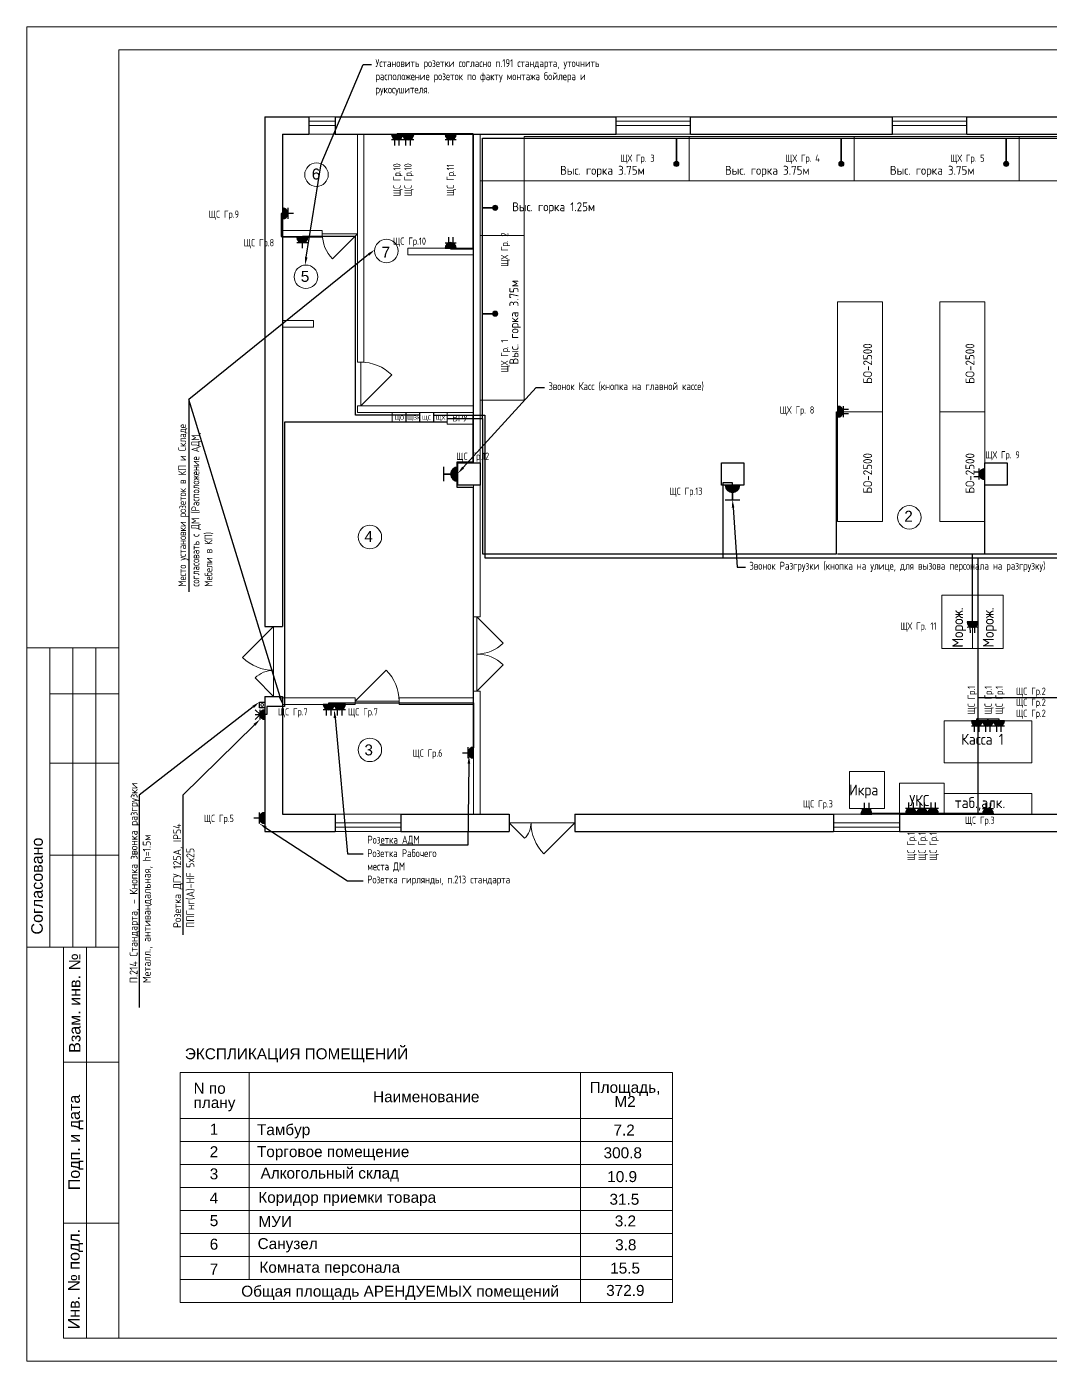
# Model space of a CAD drawing. Header units: metres. Extents: x -564 to -106, y -319 to -159.
# Drawn here: x -387.45 to -364.1, y -230.52 to -200.07 of the extents above; entities that cross this region are included whole.
import ezdxf
from ezdxf import colors
from ezdxf.entities.mleader import LeaderData, LeaderLine
from ezdxf.enums import TextEntityAlignment as Align
from ezdxf.math import Vec2, Vec3

# ---------------------------------------------------------------- set-up
doc = ezdxf.new("R2010")
doc.units = ezdxf.units.M
doc.header["$MEASUREMENT"] = 0
doc.linetypes.add('DGN Style 3', pattern=[1.837917, 1.312798, -0.525119])
for name, color, linetype in [('_ИОС51_Сеть Освещения', 7, 'Continuous'), ('_ЭлектрикаОбъектыАнтоции', 7, 'Continuous'), ('Электрика', 7, 'Continuous')]:
    doc.layers.add(name, color=color, linetype=linetype)
for name, color, linetype, lineweight in [('_ЛинииСИЛ', 82, 'Continuous', 30), ('Level 50', 7, 'Continuous', 0), ('Level 63', 7, 'Continuous', 0)]:
    doc.layers.add(name, color=color, linetype=linetype, lineweight=lineweight)
doc.styles.add('GOSI', font='GENISO.ttf', dxfattribs={"height": 0.25})
doc.styles.add('GOST 2.304', font='cs_gost2304.shx')
doc.styles.get("Standard").update_dxf_attribs({"font": 'cs_gost2304.shx'})
doc.styles.add('Style-Arial', font='arial.ttf')
doc.styles.add('style1', font='isocpeur.ttf')

# ---------------------------------------------------------------- blocks, each defined once
blk = doc.blocks.new('*U130')
at = {"true_color": 0xffffff}
h = blk.add_hatch(color=7, dxfattribs=at)
h.dxf.hatch_style = 1
edge = h.paths.add_edge_path()
edge.add_line((-325, -468.8), (-325, -443.8))
edge.add_arc((-325, -456.3), 12.5, 90, 270)
at = {"color": 0, "lineweight": 30}
for p, q in [((-337.5, -456.3), (-350, -443.8)), ((-337.5, -468.8), (-337.5, -443.8)), ((-350, -456.3), (-337.5, -456.3)), ((-337.5, -456.3), (-350, -468.8))]:
    blk.add_line(p, q, dxfattribs=at)
blk.add_lwpolyline([(-325, -468.8), (-325, -443.8, 1)], format="xyb", close=True, dxfattribs=at)
blk = doc.blocks.new('ШР.ОУ.IP20-23.двухполюсная')
at = {"true_color": 0xffffff}
h = blk.add_hatch(color=7, dxfattribs=at)
h.dxf.hatch_style = 1
edge = h.paths.add_edge_path()
edge.add_line((0, 0), (25, 0))
edge.add_arc((12.5, 0), 12.5, 0, 180)
at = {"color": 0, "lineweight": 30}
blk.add_line((12.5, 25), (12.5, 12.5), dxfattribs=at)
blk.add_lwpolyline([(0, 0), (25, 0, 1)], format="xyb", close=True, dxfattribs=at)
blk = doc.blocks.new('*U133')
at = {"true_color": 0xffffff}
h = blk.add_hatch(color=7, dxfattribs=at)
h.dxf.hatch_style = 1
edge = h.paths.add_edge_path()
edge.add_line((308.4, -429.7), (336.9, -429.7))
edge.add_arc((322.6, -429.7), 14.2, 360, 540)
at = {"color": 0, "lineweight": 30}
for p, q in [((316.9, -401.2), (316.9, -416.6)), ((328.4, -401.2), (328.4, -416.6)), ((308.4, -415.4), (336.9, -415.4))]:
    blk.add_line(p, q, dxfattribs=at)
blk.add_lwpolyline([(308.4, -429.7), (336.9, -429.7, 1)], format="xyb", close=True, dxfattribs=at)
blk = doc.blocks.new('*U134')
at = {"true_color": 0xffffff}
h = blk.add_hatch(color=7, dxfattribs=at)
h.dxf.hatch_style = 1
edge = h.paths.add_edge_path()
edge.add_line((336.9, -429.7), (308.4, -429.7))
edge.add_arc((322.6, -429.7), 14.2, 180, 360)
at = {"color": 0, "lineweight": 30}
for p, q in [((336.9, -443.9), (308.4, -443.9)), ((316.9, -458.2), (316.9, -442.7)), ((328.4, -458.2), (328.4, -442.7))]:
    blk.add_line(p, q, dxfattribs=at)
blk.add_lwpolyline([(336.9, -429.7), (308.4, -429.7, 1)], format="xyb", close=True, dxfattribs=at)
blk = doc.blocks.new('*U136')
at = {"true_color": 0xffffff}
h = blk.add_hatch(color=7, dxfattribs=at)
h.dxf.hatch_style = 1
edge = h.paths.add_edge_path()
edge.add_line((308.4, -429.7), (336.9, -429.7))
edge.add_arc((322.6, -429.7), 14.2, 0.056, 180.056)
at = {"color": 0, "lineweight": 30}
for p, q in [((316.9, -401.2), (316.9, -416.7)), ((328.3, -401.2), (328.4, -416.6)), ((308.4, -415.5), (336.9, -415.4))]:
    blk.add_line(p, q, dxfattribs=at)
blk.add_lwpolyline([(308.4, -429.7), (336.9, -429.7, 1)], format="xyb", close=True, dxfattribs=at)
blk = doc.blocks.new('*U137')
at = {"true_color": 0xffffff}
h = blk.add_hatch(color=7, dxfattribs=at)
h.dxf.hatch_style = 1
edge = h.paths.add_edge_path()
edge.add_line((322.6, -254.2), (322.6, -282.7))
edge.add_arc((322.6, -268.5), 14.2, 270, 450)
at = {"color": 0, "lineweight": 30}
for p, q in [((351.1, -262.7), (335.7, -262.7)), ((351.1, -274.2), (335.7, -274.2)), ((336.9, -254.2), (336.9, -282.7))]:
    blk.add_line(p, q, dxfattribs=at)
blk.add_lwpolyline([(322.6, -254.2), (322.6, -282.7, 1)], format="xyb", close=True, dxfattribs=at)
blk = doc.blocks.new('*U138')
at = {"true_color": 0xffffff}
h = blk.add_hatch(color=7, dxfattribs=at)
h.dxf.hatch_style = 1
edge = h.paths.add_edge_path()
edge.add_line((322.6, -282.7), (322.6, -254.2))
edge.add_arc((322.6, -268.5), 14.2, 90, 270)
at = {"color": 0, "lineweight": 30}
for p, q in [((294.2, -262.7), (309.6, -262.7)), ((294.2, -274.2), (309.6, -274.2)), ((308.4, -282.7), (308.4, -254.2))]:
    blk.add_line(p, q, dxfattribs=at)
blk.add_lwpolyline([(322.6, -282.7), (322.6, -254.2, 1)], format="xyb", close=True, dxfattribs=at)
blk = doc.blocks.new('*U140')
at = {"true_color": 0xffffff}
h = blk.add_hatch(color=7, dxfattribs=at)
h.dxf.hatch_style = 1
edge = h.paths.add_edge_path()
edge.add_line((441, -102.5), (412.4, -102.5))
edge.add_arc((426.7, -102.5), 14.3, 180, 360)
at = {"color": 0, "lineweight": 30}
for p, q in [((441, -116.8), (412.4, -116.8)), ((426.7, -131.1), (426.7, -116.8))]:
    blk.add_line(p, q, dxfattribs=at)
blk.add_lwpolyline([(441, -102.5), (412.4, -102.5, 1)], format="xyb", close=True, dxfattribs=at)
blk = doc.blocks.new('*U142')
at = {"true_color": 0xffffff}
h = blk.add_hatch(color=7, dxfattribs=at)
h.dxf.hatch_style = 1
edge = h.paths.add_edge_path()
edge.add_line((281.9, -54.2), (253.3, -54.2))
edge.add_arc((267.6, -54.2), 14.3, 180, 360)
at = {"color": 0, "lineweight": 30}
for p, q in [((281.9, -68.5), (253.3, -68.5)), ((267.6, -82.8), (267.6, -68.5))]:
    blk.add_line(p, q, dxfattribs=at)
blk.add_lwpolyline([(281.9, -54.2), (253.3, -54.2, 1)], format="xyb", close=True, dxfattribs=at)
blk = doc.blocks.new('*U161')
at = {"true_color": 0xffffff}
h = blk.add_hatch(color=7, dxfattribs=at)
h.dxf.hatch_style = 1
edge = h.paths.add_edge_path()
edge.add_line((270.7, -429.3), (299.2, -429.3))
edge.add_arc((285, -429.3), 14.2, 360, 540)
at = {"color": 0, "lineweight": 30}
for p, q in [((279.2, -400.8), (279.2, -416.2)), ((290.7, -400.8), (290.7, -416.2)), ((270.7, -415), (299.2, -415))]:
    blk.add_line(p, q, dxfattribs=at)
blk.add_lwpolyline([(270.7, -429.3), (299.2, -429.3, 1)], format="xyb", close=True, dxfattribs=at)
blk = doc.blocks.new('*U162')
at = {"true_color": 0xffffff}
h = blk.add_hatch(color=7, dxfattribs=at)
h.dxf.hatch_style = 1
edge = h.paths.add_edge_path()
edge.add_line((267.6, -39.9), (267.6, -68.5))
edge.add_arc((267.6, -54.2), 14.3, 270, 450)
at = {"color": 0, "lineweight": 30}
for p, q in [((281.9, -39.9), (281.9, -68.5)), ((296.2, -54.2), (281.9, -54.2))]:
    blk.add_line(p, q, dxfattribs=at)
blk.add_lwpolyline([(267.6, -39.9), (267.6, -68.5, 1)], format="xyb", close=True, dxfattribs=at)
blk = doc.blocks.new('*U163')
at = {"true_color": 0xffffff}
h = blk.add_hatch(color=7, dxfattribs=at)
h.dxf.hatch_style = 1
edge = h.paths.add_edge_path()
edge.add_line((253.3, -54.2), (281.9, -54.2))
edge.add_arc((267.6, -54.2), 14.3, 360, 540)
at = {"color": 0, "lineweight": 30}
for p, q in [((267.6, -25.6), (267.6, -39.9)), ((253.3, -39.9), (281.9, -39.9))]:
    blk.add_line(p, q, dxfattribs=at)
blk.add_lwpolyline([(253.3, -54.2), (281.9, -54.2, 1)], format="xyb", close=True, dxfattribs=at)

msp = doc.modelspace()

# ---------------------------------------------------------------- hatches: boundary and pattern name
at = {"linetype": 'Continuous', "lineweight": 13}
h = msp.add_hatch(color=5, dxfattribs=at)
h.dxf.hatch_style = 1
h.paths.add_polyline_path([(-372.629, -203.261, 1), (-372.629, -203.142, 1)])
h = msp.add_hatch(color=5, dxfattribs=at)
h.dxf.hatch_style = 1
h.paths.add_polyline_path([(-368.867, -203.261, 1), (-368.867, -203.142, 1)])
h = msp.add_hatch(color=5, dxfattribs=at)
h.dxf.hatch_style = 1
h.paths.add_polyline_path([(-365.106, -203.261, 1), (-365.106, -203.142, 1)])
h = msp.add_hatch(color=5, dxfattribs=at)
h.dxf.hatch_style = 1
h.paths.add_polyline_path([(-376.702, -204.203, 1), (-376.82, -204.203, 1)])
h = msp.add_hatch(color=5, dxfattribs=at)
h.dxf.hatch_style = 1
h.paths.add_polyline_path([(-376.702, -206.618, 1), (-376.82, -206.618, 1)])

# ---------------------------------------------------------------- linework, layer by layer
at = {"color": 116, "linetype": 'Continuous', "lineweight": 30, "true_color": 0x136734}
for p, q in [((-377.941, -210.114), (-377.942, -210.443)), ((-377.681, -210.279), (-377.941, -210.278)), ((-371.348, -210.602), (-371.348, -210.862)), ((-371.512, -210.862), (-371.184, -210.862))]:
    msp.add_line(p, q, dxfattribs=at)
at = {"color": 7, "linetype": 'Continuous', "lineweight": 13}
for p, q in [((-383.948, -223.931), (-372.717, -223.931)), ((-383.948, -223.931), (-383.948, -229.181)), ((-382.373, -223.931), (-382.373, -228.656)), ((-374.817, -223.931), (-374.817, -229.181)), ((-372.717, -223.931), (-372.717, -229.181)), ((-383.948, -224.981), (-372.717, -224.981)), ((-383.948, -229.181), (-372.717, -229.181))]:
    msp.add_line(p, q, dxfattribs=at)
at = {"color": 7, "linetype": 'Continuous', "lineweight": 0}
for p, q in [((-383.948, -225.506), (-372.717, -225.506)), ((-383.948, -226.031), (-372.717, -226.031)), ((-383.948, -226.556), (-372.717, -226.556)), ((-383.948, -227.081), (-372.717, -227.081)), ((-383.948, -227.606), (-372.717, -227.606)), ((-383.948, -228.131), (-372.717, -228.131)), ((-383.948, -228.656), (-372.717, -228.656))]:
    msp.add_line(p, q, dxfattribs=at)
at = {"linetype": 'Continuous', "lineweight": 9}
for points in [[(-376.096, -202.577), (-372.335, -202.577), (-372.335, -203.584), (-376.096, -203.584)], [(-372.335, -202.577), (-368.573, -202.577), (-368.573, -203.584), (-372.335, -203.584)], [(-368.573, -202.577), (-364.812, -202.577), (-364.812, -203.584), (-368.573, -203.584)], [(-364.812, -202.577), (-361.05, -202.577), (-361.05, -203.584), (-364.812, -203.584)], [(-377.103, -208.595), (-377.103, -204.834), (-376.096, -204.834), (-376.096, -208.595)]]:
    msp.add_lwpolyline(points, close=True, dxfattribs=at)
at = {"color": 7, "linetype": 'Continuous', "lineweight": 0}
for points in [[(-368.953, -206.349), (-368.953, -208.854), (-367.926, -208.854), (-367.926, -206.349)], [(-366.619, -206.349), (-366.619, -208.854), (-365.593, -208.854), (-365.593, -206.349)], [(-368.953, -208.854), (-368.953, -211.358), (-367.926, -211.358), (-367.926, -208.854)], [(-366.619, -208.854), (-366.619, -211.358), (-365.593, -211.358), (-365.593, -208.854)], [(-365.874, -213.04), (-366.574, -213.041), (-366.573, -214.257), (-365.873, -214.257)], [(-365.174, -213.04), (-365.874, -213.04), (-365.873, -214.257), (-365.173, -214.256)], [(-366.521, -215.906), (-366.521, -216.865), (-364.525, -216.865), (-364.525, -215.906)], [(-368.683, -217.065), (-367.885, -217.065), (-367.885, -217.908), (-368.683, -217.908)], [(-367.536, -218.034), (-366.521, -218.034), (-366.521, -217.332), (-367.536, -217.332)], [(-364.525, -218.034), (-364.525, -217.565), (-366.521, -217.565), (-366.521, -218.034)]]:
    msp.add_lwpolyline(points, close=True, dxfattribs=at)
at = {"color": 5, "linetype": 'Continuous', "lineweight": 13}
for centre in [(-372.629, -203.201), (-368.867, -203.201), (-365.106, -203.201), (-376.761, -204.203), (-376.761, -206.618)]:
    msp.add_circle(centre, 0.0593, dxfattribs=at)
at = {"layer": '_ИОС51_Сеть Освещения', "color": 116, "linetype": 'ByBlock', "lineweight": 30, "true_color": 0x136734}
for p, q in [((-378.998, -202.508), (-378.998, -202.524)), ((-378.746, -202.527), (-378.746, -202.508))]:
    msp.add_line(p, q, dxfattribs=at)
for points in [[(-378.998, -202.508), (-377.269, -202.508), (-377.269, -205.138), (-377.778, -205.138), (-377.778, -205.124), (-377.778, -205.138), (-377.263, -205.138), (-377.263, -208.936)], [(-381.613, -204.332), (-381.613, -204.332), (-381.644, -204.332), (-381.644, -204.855), (-381.158, -204.855)], [(-378.478, -208.936), (-379.946, -208.936), (-379.946, -204.855), (-381.158, -204.855), (-381.158, -204.874)], [(-380.556, -215.534), (-380.556, -215.499), (-380.304, -215.499), (-380.304, -215.534), (-380.304, -215.499), (-377.258, -215.499), (-377.258, -216.523), (-377.258, -215.499), (-377.258, -210.586), (-377.627, -210.586), (-377.627, -210.462), (-377.627, -210.079), (-377.627, -210.001), (-377.261, -210.001), (-377.261, -208.936)], [(-378.168, -208.936), (-376.999, -208.936), (-376.999, -212.19), (-365.755, -212.19), (-365.755, -215.864), (-365.775, -215.864), (-365.775, -215.906), (-365.775, -215.864), (-365.523, -215.864), (-365.523, -215.906), (-365.523, -215.864), (-365.271, -215.864), (-365.271, -215.906)], [(-371.348, -210.534), (-371.348, -210.476), (-371.57, -210.476), (-371.57, -212.19)], [(-365.755, -212.19), (-357.187, -212.19), (-357.187, -214.6), (-357.191, -214.6), (-357.187, -214.6), (-357.187, -216.808)], [(-363.742, -215.38), (-365.755, -215.38)], [(-365.755, -215.864), (-365.755, -218.025), (-365.527, -218.025), (-365.527, -218.006), (-365.527, -218.025), (-368.296, -218.025), (-368.296, -217.999)]]:
    msp.add_lwpolyline(points, dxfattribs=at)
at = {"layer": '_ИОС51_Сеть Освещения', "color": 5, "linetype": 'ByBlock', "lineweight": 30}
for points in [[(-377.86, -209.008), (-377.047, -209.008), (-377.047, -206.618), (-376.82, -206.618), (-377.047, -206.618), (-377.047, -204.203), (-376.82, -204.203), (-377.047, -204.203), (-377.047, -202.612), (-372.629, -202.612), (-372.629, -203.142), (-372.629, -202.612), (-368.867, -202.612), (-368.867, -203.142), (-368.867, -202.612), (-365.106, -202.612), (-365.106, -203.142), (-365.106, -202.612), (-361.345, -202.612)], [(-377.047, -209.008), (-377.047, -212.101), (-368.98, -212.101), (-368.98, -208.854), (-368.953, -208.854)], [(-368.953, -212.101), (-365.593, -212.101), (-365.593, -210.347)], [(-365.593, -212.101), (-359.744, -212.101), (-359.744, -210.534), (-359.445, -210.534)], [(-365.874, -213.649), (-365.874, -212.101)]]:
    msp.add_lwpolyline(points, dxfattribs=at)
at = {"layer": '_ИОС51_Сеть Освещения', "color": 6, "linetype": 'ByBlock', "lineweight": 30}
msp.add_lwpolyline([(-377.853, -209.097), (-381.562, -209.097), (-381.562, -215.584), (-381.966, -215.584), (-381.966, -215.764), (-382.013, -215.764)], dxfattribs=at)
at = {"layer": '_ИОС51_Сеть Освещения', "color": 5, "linetype": 'ByBlock', "lineweight": 5}
msp.add_lwpolyline([(-377.253, -209.008), (-377.047, -209.008)], dxfattribs=at)
at = {"layer": '_ЛинииСИЛ', "color": 0, "lineweight": 30}
msp.add_lwpolyline([(-382.013, -215.478), (-382.013, -215.611), (-382.137, -215.611), (-382.137, -215.478)], close=True, dxfattribs=at)
at = {"layer": '_ЛинииСИЛ', "color": 0, "lineweight": 13}
msp.add_ellipse((-382.075, -215.544), major_axis=(0, -0.033), ratio=0.940243, dxfattribs=at)
at = {"layer": 'Level 50', "color": 7, "linetype": 'Continuous', "lineweight": 0}
for p, q in [((-387.445, -200.07), (-339.302, -200.07)), ((-387.445, -230.52), (-387.445, -200.07)), ((-381.013, -202.224), (-380.413, -202.224)), ((-381.013, -202.324), (-380.413, -202.324)), ((-374.003, -202.224), (-372.303, -202.224)), ((-374.003, -202.324), (-372.303, -202.324)), ((-367.703, -202.224), (-366.003, -202.224)), ((-367.703, -202.324), (-366.003, -202.324)), ((-380.703, -204.799), (-379.903, -204.799)), ((-379.903, -204.799), (-380.469, -205.364)), ((-379.828, -207.724), (-379.828, -208.724)), ((-379.828, -208.724), (-379.121, -208.017)), ((-381.813, -213.754), (-382.52, -214.461)), ((-381.813, -213.754), (-381.813, -215.354)), ((-377.178, -213.534), (-377.178, -215.234)), ((-377.178, -213.534), (-376.577, -214.135)), ((-376.577, -214.633), (-377.178, -215.234)), ((-382.237, -214.929), (-381.813, -215.354)), ((-379.953, -215.459), (-379.246, -214.752)), ((-379.953, -215.459), (-378.953, -215.459)), ((-378.913, -218.234), (-380.413, -218.234)), ((-376.443, -218.234), (-374.943, -218.234)), ((-376.443, -218.234), (-376.089, -218.587)), ((-374.943, -218.234), (-375.65, -218.941)), ((-367.543, -218.234), (-369.043, -218.234)), ((-378.913, -218.334), (-380.413, -218.334)), ((-367.543, -218.334), (-369.043, -218.334)), ((-339.302, -230.52), (-387.445, -230.52))]:
    msp.add_line(p, q, dxfattribs=at)
at = {"layer": 'Level 50', "color": 7, "linetype": 'Continuous', "lineweight": 13}
for p, q in [((-385.345, -200.595), (-339.827, -200.595)), ((-385.345, -200.595), (-385.345, -229.995)), ((-381.013, -202.124), (-380.413, -202.124)), ((-374.003, -202.124), (-372.303, -202.124)), ((-367.703, -202.124), (-366.003, -202.124)), ((-380.413, -202.524), (-381.013, -202.524)), ((-379.903, -207.724), (-379.903, -202.524)), ((-379.753, -207.724), (-379.753, -202.524)), ((-377.253, -210.024), (-377.253, -202.524)), ((-377.103, -210.534), (-377.103, -202.524)), ((-372.303, -202.524), (-374.003, -202.524)), ((-366.003, -202.524), (-367.703, -202.524)), ((-381.613, -204.724), (-380.703, -204.724)), ((-381.613, -204.874), (-380.703, -204.874)), ((-380.703, -204.874), (-380.703, -204.724)), ((-381.613, -206.774), (-380.903, -206.774)), ((-381.613, -206.924), (-380.903, -206.924)), ((-380.903, -206.924), (-380.903, -206.774)), ((-379.903, -207.724), (-379.753, -207.724)), ((-379.903, -208.874), (-379.903, -208.724)), ((-379.903, -208.724), (-377.253, -208.724)), ((-379.903, -208.874), (-377.253, -208.874)), ((-377.253, -213.534), (-377.253, -210.534)), ((-377.103, -213.534), (-377.103, -210.534)), ((-377.253, -213.534), (-377.103, -213.534)), ((-377.253, -218.034), (-377.253, -215.234)), ((-377.253, -215.234), (-377.103, -215.234)), ((-377.103, -218.034), (-377.103, -215.234)), ((-381.613, -215.384), (-379.953, -215.384)), ((-381.613, -215.534), (-379.953, -215.534)), ((-379.953, -215.534), (-379.953, -215.384)), ((-378.953, -215.534), (-378.953, -215.384)), ((-378.953, -215.384), (-377.253, -215.384)), ((-378.953, -215.534), (-377.253, -215.534)), ((-378.913, -218.034), (-380.413, -218.034)), ((-367.543, -218.034), (-369.043, -218.034)), ((-378.913, -218.434), (-380.413, -218.434)), ((-367.543, -218.434), (-369.043, -218.434)), ((-386.605, -229.995), (-339.827, -229.995))]:
    msp.add_line(p, q, dxfattribs=at)
at = {"layer": 'Level 50', "color": 7, "linetype": 'Continuous', "lineweight": 30}
for p, q in [((-382.013, -202.124), (-382.013, -213.754)), ((-382.013, -202.124), (-381.013, -202.124)), ((-381.013, -202.124), (-381.013, -202.524)), ((-380.413, -202.124), (-380.413, -202.524)), ((-380.413, -202.124), (-374.003, -202.124)), ((-374.003, -202.524), (-374.003, -202.124)), ((-372.303, -202.524), (-372.303, -202.124)), ((-372.303, -202.124), (-367.703, -202.124)), ((-367.703, -202.524), (-367.703, -202.124)), ((-366.003, -202.524), (-366.003, -202.124)), ((-366.003, -202.124), (-362.003, -202.124)), ((-381.613, -202.524), (-381.613, -213.754)), ((-381.613, -202.524), (-381.013, -202.524)), ((-380.413, -202.524), (-374.003, -202.524)), ((-372.303, -202.524), (-367.703, -202.524)), ((-366.003, -202.524), (-362.003, -202.524)), ((-382.013, -213.754), (-381.613, -213.754)), ((-382.013, -215.354), (-381.613, -215.354)), ((-382.013, -215.354), (-382.013, -218.434)), ((-381.613, -215.354), (-381.613, -218.034)), ((-381.613, -218.034), (-380.413, -218.034)), ((-380.413, -218.034), (-380.413, -218.434)), ((-378.913, -218.034), (-378.913, -218.434)), ((-378.913, -218.034), (-376.443, -218.034)), ((-376.443, -218.034), (-376.443, -218.434)), ((-374.943, -218.034), (-374.943, -218.434)), ((-374.943, -218.034), (-369.043, -218.034)), ((-369.043, -218.034), (-369.043, -218.434)), ((-367.543, -218.034), (-367.543, -218.434)), ((-367.543, -218.034), (-362.943, -218.034)), ((-382.013, -218.434), (-380.413, -218.434)), ((-378.913, -218.434), (-376.443, -218.434)), ((-374.943, -218.434), (-369.043, -218.434)), ((-367.543, -218.434), (-362.943, -218.434))]:
    msp.add_line(p, q, dxfattribs=at)
at = {"layer": 'Level 50', "color": 7, "linetype": 'Continuous', "lineweight": 18}
for p, q in [((-376.096, -203.584), (-377.103, -203.584)), ((-377.103, -203.584), (-377.103, -204.834)), ((-376.096, -204.834), (-376.096, -203.584)), ((-377.103, -204.834), (-376.096, -204.834))]:
    msp.add_line(p, q, dxfattribs=at)
at = {"layer": 'Level 50', "linetype": 'Continuous', "lineweight": 0}
for p, q in [((-378.753, -205.124), (-377.253, -205.124)), ((-378.753, -205.124), (-377.253, -205.124)), ((-378.753, -205.274), (-377.253, -205.274))]:
    msp.add_line(p, q, dxfattribs=at)
at = {"layer": 'Level 50', "color": 7, "linetype": 'Continuous', "lineweight": 20}
msp.add_line((-378.753, -205.124), (-378.753, -205.274), dxfattribs=at)
at = {"layer": 'Level 50', "color": 7, "linetype": 'Continuous', "lineweight": 30, "flags": 128}
for points in [[(-377.613, -210.024), (-377.103, -210.024), (-377.103, -210.534), (-377.613, -210.534), (-377.613, -210.024)], [(-371.603, -210.024), (-371.093, -210.024), (-371.093, -210.534), (-371.603, -210.534), (-371.603, -210.024)], [(-365.593, -210.024), (-365.083, -210.024), (-365.083, -210.534), (-365.593, -210.534), (-365.593, -210.024)]]:
    msp.add_lwpolyline(points, close=True, dxfattribs=at)
at = {"layer": 'Level 50', "color": 7, "linetype": 'Continuous', "lineweight": 0}
for centre in [(-380.836, -203.446), (-379.242, -205.188), (-381.077, -205.777), (-367.315, -211.265), (-379.619, -211.713), (-379.619, -216.57)]:
    msp.add_circle(centre, 0.268, dxfattribs=at)
for centre, radius, start, end in [((-379.903, -204.799), 0.8, 180, 225), ((-379.828, -208.724), 1, 45, 90), ((-377.178, -213.534), 0.85, 270, 315), ((-381.813, -213.754), 1, 225, 270), ((-377.178, -215.234), 0.85, 45, 90), ((-381.813, -215.354), 0.6, 90, 135), ((-379.953, -215.459), 1, 0, 45), ((-376.443, -218.234), 0.5, 315, 0), ((-374.943, -218.234), 1, 180, 225)]:
    msp.add_arc(centre, radius, start, end, dxfattribs=at)
at = {"layer": 'Level 63', "color": 7, "linetype": 'Continuous', "lineweight": 13}
for p, q in [((-387.445, -214.245), (-385.345, -214.245)), ((-387.445, -214.245), (-387.445, -221.07)), ((-386.92, -214.245), (-386.92, -221.07)), ((-386.395, -214.245), (-386.395, -221.07)), ((-385.87, -214.245), (-385.87, -221.07)), ((-386.92, -215.295), (-385.345, -215.295)), ((-386.92, -216.87), (-385.345, -216.87)), ((-386.92, -218.97), (-385.345, -218.97)), ((-387.445, -221.07), (-385.345, -221.07)), ((-386.605, -221.07), (-385.345, -221.07)), ((-386.08, -229.995), (-386.08, -221.07)), ((-386.605, -223.695), (-385.345, -223.695)), ((-386.605, -227.37), (-385.345, -227.37))]:
    msp.add_line(p, q, dxfattribs=at)
at = {"layer": 'Level 63', "color": 7, "linetype": 'Continuous', "lineweight": 13, "flags": 128}
msp.add_lwpolyline([(-385.345, -229.995), (-386.605, -229.995), (-386.605, -221.07)], dxfattribs=at)
at = {"layer": 'Level 63', "color": 7, "linetype": 'Continuous', "lineweight": 0}
for points in [[(-378.798, -208.874), (-379.108, -208.874), (-379.108, -209.097), (-378.798, -209.097)], [(-378.483, -208.874), (-378.793, -208.874), (-378.793, -209.097), (-378.483, -209.097)], [(-378.168, -208.874), (-378.478, -208.874), (-378.478, -209.097), (-378.168, -209.097)], [(-377.853, -208.874), (-378.163, -208.874), (-378.163, -209.097), (-377.853, -209.097)], [(-377.853, -209.142), (-377.253, -209.142), (-377.253, -208.874), (-377.853, -208.874)]]:
    msp.add_3dface(points, dxfattribs=at)

# ---------------------------------------------------------------- block references
at = {"color": 116, "linetype": 'Continuous', "lineweight": 13, "true_color": 0x136734}
for name, p, xscale, yscale, zscale, rotation in [('*U161', (-376.479, -206.322), 0.00883921047147851, 0.00883921047147851, 0.00883921047147851, 180), ('*U161', (-376.227, -206.322), 0.00883921047147851, 0.00883921047147851, 0.00883921047147851, 180), ('*U133', (-374.926, -206.322), 0.00883921047147851, 0.00883921047147851, 0.00883921047147851, 180), ('*U163', (-381.136, -201.977), 0.0088, 0.0088, 0.0088, 270), ('*U162', (-380.681, -202.519), 0.0088, 0.0088, 0.0088, 270), ('*U134', (-374.926, -208.922), 0.00883921047147851, 0.00883921047147851, 0.00883921047147851, 180), ('*U138', (-366.101, -211.227), 0.00883921047147851, 0.00883921047147851, 0.00883921047147851, 180), ('*U133', (-377.704, -219.332), 0.00883921047147851, 0.00883921047147851, 0.00883921047147851, 180), ('*U133', (-377.452, -219.332), 0.00883921047147851, 0.00883921047147851, 0.00883921047147851, 180), ('*U133', (-362.923, -219.704), 0.00883921047147851, 0.00883921047147851, 0.00883921047147851, 180), ('*U133', (-362.671, -219.704), 0.00883921047147851, 0.00883921047147851, 0.00883921047147851, 180), ('*U133', (-362.419, -219.704), 0.00883921047147851, 0.00883921047147851, 0.00883921047147851, 180), ('*U142', (-376.776, -214.279), 0.0088, 0.0088, 0.0088, 270), ('*U140', (-381.111, -214.369), 0.0088, 0.0088, 0.0088, 270), ('*U134', (-365.441, -221.832), 0.00883921047147851, 0.00883921047147851, 0.00883921047147851, 180), ('*U134', (-362.671, -221.832), 0.00883921047147851, 0.00883921047147851, 0.00883921047147851, 180)]:
    msp.add_blockref(name, p, dxfattribs=dict(at, xscale=xscale, yscale=yscale, zscale=zscale, rotation=rotation))
at = {"color": 116, "linetype": 'Continuous', "lineweight": 30, "true_color": 0x136734, "xscale": 0.01314207145580113, "yscale": 0.01314207145580113, "zscale": 0.01314207145580113}
for p, rotation in [((-377.613, -210.443), 89.96640745468092), ((-371.184, -210.534), 179.9664074546809)]:
    msp.add_blockref('ШР.ОУ.IP20-23.двухполюсная', p, dxfattribs=dict(at, rotation=rotation))
at = {"color": 5, "linetype": 'Continuous', "lineweight": 13, "xscale": 0.00883921047147851, "yscale": 0.00883921047147851, "zscale": 0.00883921047147851, "rotation": 180}
for name, p in [('*U137', (-362.741, -212.652)), ('*U136', (-363.022, -217.447))]:
    msp.add_blockref(name, p, dxfattribs=at)
at = {"color": 6, "linetype": 'DGN Style 3', "lineweight": 30, "xscale": 0.0088, "yscale": 0.0088, "zscale": 0.0088}
msp.add_blockref('*U130', (-379.153, -211.749), dxfattribs=at)
at = {"color": 116, "linetype": 'Continuous', "lineweight": 13, "true_color": 0x136734, "xscale": 0.00883921047147851, "yscale": 0.00883921047147851, "zscale": 0.00883921047147851}
for p in [(-370.132, -214.227), (-369.88, -214.227), (-369.629, -214.227)]:
    msp.add_blockref('*U133', p, dxfattribs=at)

# ---------------------------------------------------------------- texts
at = {"style": 'GOST 2.304'}
for s, p in [('ЩХ Гр. 3', (-373.907, -203.153)), ('ЩХ Гр. 4', (-370.146, -203.153)), ('ЩХ Гр. 5', (-366.384, -203.153)), ('ЩC Гр.9', (-383.295, -204.43)), ('ЩC Гр.8', (-382.496, -205.081)), ('ЩC Гр.10', (-379.092, -205.045)), ('ЩХ Гр. 8', (-370.271, -208.898)), ('ЩC Гр.12', (-377.649, -209.953)), ('ЩХ Гр. 9', (-365.583, -209.92)), ('ЩC Гр.13', (-372.788, -210.75)), ('ЩХ Гр. 11', (-367.52, -213.828)), ('ЩС Гр.7', (-381.717, -215.785)), ('ЩС Гр.7', (-380.116, -215.785)), ('ЩС Гр.6', (-378.645, -216.726)), ('ЩС Гр.3', (-369.74, -217.884)), ('ЩС Гр.5', (-383.405, -218.216)), ('ЩС Гр.3', (-366.049, -218.258))]:
    msp.add_text(s, height=0.1652, dxfattribs=at).set_placement(p)
at = {"color": 7, "linetype": 'Continuous', "lineweight": 0, "style": 'Style-Arial'}
for s, p in [('6', (-380.847, -203.306)), ('7', (-379.253, -205.089)), ('5', (-381.097, -205.642)), ('2', (-367.333, -211.115)), ('4', (-379.646, -211.575)), ('3', (-379.645, -216.446)), ('1', (-383.174, -225.1)), ('2', (-383.174, -225.613)), ('3', (-383.174, -226.119)), ('4', (-383.174, -226.669)), ('5', (-383.173, -227.186)), ('6', (-383.174, -227.724)), ('7', (-383.174, -228.291))]:
    msp.add_text(s, height=0.25, dxfattribs=at).set_placement(p, align=Align.TOP_CENTER)
at = {"style": 'GOST 2.304'}
for s, rotation, p in [('ЩC Гр.10', 90, (-378.919, -203.941)), ('ЩC Гр.10', 90, (-378.667, -203.941)), ('ЩC Гр.11', 90, (-377.699, -203.937)), ('ЩХ Гр. 2', 90, (-376.464, -205.546)), ('ЩХ Гр. 1', 90, (-376.464, -207.961)), ('ЩС Гр.1', 90, (-365.819, -215.761)), ('ЩС Гр.1', 90, (-365.436, -215.761)), ('ЩС Гр.1', 90, (-365.185, -215.761)), ('ЩС Гр.2', 359.6935, (-364.881, -215.312)), ('ЩС Гр.2', 359.6935, (-364.881, -215.564)), ('ЩС Гр.2', 359.6935, (-364.881, -215.815)), ('ЩС Гр.1', 90, (-367.194, -219.101)), ('ЩС Гр.1', 90, (-366.942, -219.101)), ('ЩС Гр.1', 90, (-366.69, -219.101))]:
    msp.add_text(s, height=0.1652, rotation=rotation, dxfattribs=at).set_placement(p)
at = {"linetype": 'Continuous', "lineweight": 5, "style": 'style1'}
for s, p in [('ЩО', (-379.059, -209.04)), ('ЩВК', (-378.766, -209.04)), ('ЩС', (-378.429, -209.04)), ('ЩХ', (-378.114, -209.04))]:
    msp.add_text(s, height=0.0986, dxfattribs=at).set_placement(p)
msp.add_text('ВРУ', height=0.1532, rotation=360, dxfattribs=at).set_placement((-377.74, -209.078))
at = {"color": 7, "lineweight": 13, "style": 'Style-Arial'}
msp.add_text('ЭКСПЛИКАЦИЯ ПОМЕЩЕНИЙ ', height=0.25, dxfattribs=at).set_placement((-381.243, -223.504), align=Align.MIDDLE_CENTER)
at = {"color": 7, "linetype": 'Continuous', "lineweight": 0, "style": 'Style-Arial'}
for s, p in [('Тамбур', (-382.194, -225.11)), ('Торговое помещение', (-382.194, -225.611)), ('Санузел', (-382.179, -227.71))]:
    msp.add_text(s, height=0.25, dxfattribs=at).set_placement(p, align=Align.TOP_LEFT)
at = {"color": 7, "linetype": 'Continuous', "lineweight": 13, "style": 'Style-Arial'}
msp.add_text('Общая площадь АРЕНДУЕМЫХ помещений', height=0.25, dxfattribs=at).set_placement((-382.552, -228.796), align=Align.TOP_LEFT)
at = {"color": 7, "linetype": 'Continuous', "lineweight": 13, "char_height": 0.25, "attachment_point": 4, "style": 'Style-Arial'}
for s, insert, line_spacing_factor in [('N по \\Pплану', (-383.639, -224.491), 0.776524), ('Наименование', (-379.545, -224.485), 0.6)]:
    msp.add_mtext(s, dxfattribs=dict(at, insert=insert, line_spacing_factor=line_spacing_factor))
at = {"color": 7, "linetype": 'Continuous', "lineweight": 0, "char_height": 0.25, "style": 'Style-Arial'}
for s, insert, attachment_point, line_spacing_factor in [('Площадь,\\PМ2', (-373.8, -224.145), 2, 0.776524), ('Комната персонала\\P', (-382.138, -228.25), 1, 0.6)]:
    msp.add_mtext(s, dxfattribs=dict(at, insert=insert, attachment_point=attachment_point, line_spacing_factor=line_spacing_factor))
at = {"layer": '_ЭлектрикаОбъектыАнтоции', "color": 7, "linetype": 'Continuous', "lineweight": 0, "style": 'GOSI'}
for s, height, p in [('Выс. горка 3.75м', 0.20358, (-375.28, -203.449)), ('Выс. горка 3.75м', 0.20358, (-371.519, -203.449)), ('Выс. горка 3.75м', 0.20358, (-367.758, -203.449)), ('Выс. горка 1.25м', 0.20358, (-376.372, -204.281)), ('Касса 1', 0.25, (-366.131, -216.453)), ('Икра', 0.25, (-368.689, -217.609)), ('УКС', 0.25, (-367.316, -217.849)), ('таб.,алк.', 0.25, (-366.28, -217.9))]:
    msp.add_text(s, height=height, dxfattribs=at).set_placement(p)
for s, height, rotation, p in [('Выс. горка 3.75м', 0.20358, 90, (-376.231, -207.779)), ('БО-2500', 0.2036, 90, (-368.164, -208.219)), ('БО-2500', 0.2036, 90, (-365.831, -208.219)), ('БО-2500', 0.2036, 90, (-368.164, -210.723)), ('БО-2500', 0.2036, 90, (-365.831, -210.723)), ('Морож.', 0.25, 90.056, (-366.089, -214.237)), ('Морож.', 0.25, 90.056, (-365.389, -214.236))]:
    msp.add_text(s, height=height, rotation=rotation, dxfattribs=at).set_placement(p)
at = {"layer": 'Level 50', "color": 7, "linetype": 'Continuous', "lineweight": 30, "style": 'Style-Arial'}
for s, p in [('7.2', (-374.063, -225.119)), ('300.8', (-374.288, -225.638)), ('10.9', (-374.205, -226.181)), ('31.5', (-374.154, -226.698)), ('3.2', (-374.033, -227.193)), ('3.8', (-374.025, -227.736)), ('15.5', (-374.137, -228.269)), ('372.9', (-374.229, -228.778))]:
    msp.add_text(s, height=0.25, dxfattribs=at).set_placement(p, align=Align.TOP_LEFT)
at = {"layer": 'Level 50', "color": 7, "linetype": 'Continuous', "lineweight": 0, "style": 'Style-Arial'}
for s, p in [('Алкогольный склад', (-382.11, -226.101)), ('Коридор приемки товара', (-382.163, -226.654)), ('МУИ', (-382.159, -227.206))]:
    msp.add_text(s, height=0.25, dxfattribs=at).set_placement(p, align=Align.TOP_LEFT)
at = {"layer": 'Level 63', "color": 7, "linetype": 'Continuous', "lineweight": 0, "style": 'Style-Arial'}
for s, p in [('Согласовано', (-387.21, -219.677)), ('Взам. инв. №', (-386.35, -222.347)), ('Подп. и дата', (-386.364, -225.528)), ('Инв. № подл.', (-386.369, -228.644))]:
    msp.add_text(s, height=0.2625, rotation=90, dxfattribs=at).set_placement(p, align=Align.MIDDLE_CENTER)

# ---------------------------------------------------------------- leaders
ml = msp.add_multileader_mtext('Standard')
ml.set_content('Установить розетки согласно п.191 стандарта, уточнить расположение розеток по факту монтажа бойлера и рукосушителя.', color=256, style='GOST 2.304')
ml.set_leader_properties()
ml.build(insert=Vec2(0, 0))
ml.multileader.update_dxf_attribs({"text_right_attachment_type": 6, "dogleg_length": 0.36, "arrow_head_size": 0.18})
ctx = ml.context
ctx.base_point, ctx.char_height, ctx.arrow_head_size, ctx.landing_gap_size, ctx.plane_origin = Vec3(-379.581, -200.931), 0.18, 0.18, 0.09, Vec3(-365.112, -206.1)
ctx.right_attachment = 6
notes = []
notes.append((ctx, [(0, (1, 1, 0), (-379.771, -200.931), (1, 0), 0.19, [(0, [(-381.097, -205.51), (-380.731, -203.199)], 0, [])])]))
ctx.mtext.insert, ctx.mtext.width, ctx.mtext.defined_height, ctx.mtext.flow_direction = Vec3(-379.491, -200.811), 5.90095, 0.965, 5
ml = msp.add_multileader_mtext('Standard')
ml.set_content('Звонок Касс (кнопка на главной кассе)', color=256, style='GOST 2.304')
ml.set_leader_properties()
ml.build(insert=Vec2(0, 0))
ml.multileader.update_dxf_attribs({"text_right_attachment_type": 6, "dogleg_length": 0.36, "arrow_head_size": 0.18})
ctx = ml.context
ctx.base_point, ctx.char_height, ctx.arrow_head_size, ctx.landing_gap_size, ctx.plane_origin = Vec3(-375.638, -208.303), 0.18, 0.18, 0.09, Vec3(-361.665, -213.436)
ctx.right_attachment = 6
notes.append((ctx, [(0, (1, 1, 0), (-375.828, -208.303), (1, 0), 0.19, [(3, [(-377.613, -210.263)], 0, [])])]))
ctx.mtext.insert, ctx.mtext.width, ctx.mtext.flow_direction = Vec3(-375.548, -208.183), 6.40441, 5
ml = msp.add_multileader_mtext('Standard')
ml.set_content('Звонок Разгрузки (кнопка на улице, для вызова персонала на разгрузку)', color=256, style='GOST 2.304')
ml.set_leader_properties()
ml.build(insert=Vec2(0, 0))
ml.multileader.update_dxf_attribs({"text_right_attachment_type": 6, "dogleg_length": 0.36, "arrow_head_size": 0.18})
ctx = ml.context
ctx.base_point, ctx.char_height, ctx.arrow_head_size, ctx.landing_gap_size, ctx.plane_origin = Vec3(-371.054, -212.4), 0.18, 0.18, 0.09, Vec3(-355.928, -217.533)
ctx.right_attachment = 6
notes.append((ctx, [(0, (1, 1, 0), (-371.243, -212.4), (1, 0), 0.19, [(3, [(-371.348, -210.862)], 0, [])])]))
ctx.mtext.insert, ctx.mtext.width, ctx.mtext.flow_direction = Vec3(-370.964, -212.28), 6.40441, 5
ml = msp.add_multileader_mtext('Standard')
ml.set_content('Розетка гирлянды, п.213 стандарта', color=256, style='GOST 2.304')
ml.set_leader_properties()
ml.build(insert=Vec2(0, 0))
ml.multileader.update_dxf_attribs({"text_right_attachment_type": 6, "dogleg_length": 0.36, "arrow_head_size": 0.18})
ctx = ml.context
ctx.base_point, ctx.char_height, ctx.arrow_head_size, ctx.landing_gap_size, ctx.plane_origin = Vec3(-379.769, -219.557), 0.18, 0.18, 0.09, Vec3(-365.009, -229.674)
ctx.right_attachment = 6
notes.append((ctx, [(0, (1, 1, 0), (-380.129, -219.557), (1, 0), 0.36, [(3, [(-382.139, -218.25)], 0, [])])]))
ctx.mtext.insert, ctx.mtext.width, ctx.mtext.flow_direction = Vec3(-379.679, -219.437), 6.40441, 5
at = {"layer": 'Электрика', "lineweight": 13}
ml = msp.add_multileader_mtext('Standard', dxfattribs=at)
ml.set_content('Место установки розеток в КП и Складе согласовать с ДМ (Расположение АДМ, Мебели в КП)', color=256, style='GOST 2.304')
ml.set_leader_properties()
ml.build(insert=Vec2(0, 0))
ml.multileader.update_dxf_attribs({"text_right_attachment_type": 6, "dogleg_length": 0.36, "arrow_head_size": 0.18})
ctx = ml.context
ctx.base_point, ctx.char_height, ctx.arrow_head_size, ctx.landing_gap_size, ctx.plane_origin, ctx.plane_x_axis, ctx.plane_y_axis = Vec3(-383.869, -212.938), 0.18, 0.18, 0.09, Vec3(-377.264, -210.489), Vec3(0, 1), Vec3(-1, 0)
ctx.right_attachment = 6
notes.append((ctx, [(1, (1, 1, 0), (-383.749, -208.576), (0, -1), 0.137, [(3, [(-381.613, -215.534)], 0, []), (0, [(-379.508, -205.158)], 0, [])])]))
ctx.mtext.insert, ctx.mtext.text_direction, ctx.mtext.rotation, ctx.mtext.width, ctx.mtext.defined_height, ctx.mtext.flow_direction = Vec3(-383.989, -212.848), Vec3(0, 1), 1.570796, 4.11798, 0.53, 5
ml = msp.add_multileader_mtext('Standard', dxfattribs=at)
ml.set_content('{\\Fgeniso|c204;П.214 Стандарта, - Кнопка звонка разгрузки\\PМеталл., антивандальная, h=1.5м}', color=256, style='GOST 2.304')
ml.set_leader_properties()
ml.build(insert=Vec2(0, 0))
ml.multileader.update_dxf_attribs({"text_right_attachment_type": 6, "dogleg_length": 0.36, "arrow_head_size": 0.18})
ctx = ml.context
ctx.base_point, ctx.char_height, ctx.arrow_head_size, ctx.landing_gap_size, ctx.plane_origin, ctx.plane_x_axis, ctx.plane_y_axis = Vec3(-384.993, -221.985), 0.18, 0.18, 0.09, Vec3(-381.425, -221.517), Vec3(0, 1), Vec3(-1, 0)
ctx.right_attachment = 6
notes.append((ctx, [(1, (1, 1, 0), (-384.881, -217.601), (0, -1), 0.36, [(0, [(-382.137, -215.478)], 0, [])])]))
ctx.mtext.insert, ctx.mtext.text_direction, ctx.mtext.rotation, ctx.mtext.width, ctx.mtext.defined_height, ctx.mtext.flow_direction = Vec3(-385.097, -221.895), Vec3(0, 1), 1.570796, 4.3539, 0.291, 5
ml = msp.add_multileader_mtext('Standard', dxfattribs=at)
ml.set_content('{\\Fgeniso|c204;Розетка ДГУ 125А, IP54\\PППГнг\\Fgeniso|c0;(A)\\Fgeniso|c204;-\\Fgeniso|c0;HF\\Fgeniso|c204; 5x\\Fgeniso|c0;25}', color=256)
ml.set_leader_properties()
ml.build(insert=Vec2(0, 0))
ml.multileader.update_dxf_attribs({"text_right_attachment_type": 6, "dogleg_length": 0.36, "arrow_head_size": 0.18})
ctx = ml.context
ctx.base_point, ctx.char_height, ctx.arrow_head_size, ctx.landing_gap_size, ctx.plane_origin, ctx.plane_x_axis, ctx.plane_y_axis = Vec3(-384.009, -220.724), 0.18, 0.18, 0.09, Vec3(-381.358, -229.702), Vec3(0, 1), Vec3(-1, 0)
ctx.right_attachment = 6
notes.append((ctx, [(1, (1, 1, 0), (-383.888, -217.601), (0, -1), 0.36, [(0, [(-382.123, -215.874)], 0, [])])]))
ctx.mtext.insert, ctx.mtext.text_direction, ctx.mtext.rotation, ctx.mtext.width, ctx.mtext.flow_direction = Vec3(-384.104, -220.634), Vec3(0, 1), 1.570796, 4.3119, 5
ml = msp.add_multileader_mtext('Standard', dxfattribs=at)
ml.set_content('Розетка Рабочего\\Pместа ДМ', color=256, style='GOST 2.304')
ml.set_leader_properties()
ml.build(insert=Vec2(0, 0))
ml.multileader.update_dxf_attribs({"text_right_attachment_type": 6, "dogleg_length": 0.36, "arrow_head_size": 0.18})
ctx = ml.context
ctx.base_point, ctx.char_height, ctx.arrow_head_size, ctx.landing_gap_size, ctx.plane_origin = Vec3(-379.769, -218.945), 0.18, 0.18, 0.09, Vec3(-371.822, -221.122)
ctx.right_attachment = 6
notes.append((ctx, [(0, (1, 1, 0), (-380.129, -218.945), (1, 0), 0.36, [(3, [(-380.43, -215.659)], 0, [])])]))
ctx.mtext.insert, ctx.mtext.rotation, ctx.mtext.width, ctx.mtext.flow_direction = Vec3(-379.679, -218.838), 6.283185, 6.40441, 5
ml = msp.add_multileader_mtext('Standard', dxfattribs=at)
ml.set_content('Розетка АДМ', color=256, style='GOST 2.304')
ml.set_leader_properties()
ml.build(insert=Vec2(0, 0))
ml.multileader.update_dxf_attribs({"text_right_attachment_type": 6, "dogleg_length": 0.36, "arrow_head_size": 0.18})
ctx = ml.context
ctx.base_point, ctx.char_height, ctx.arrow_head_size, ctx.landing_gap_size, ctx.plane_origin = Vec3(-379.765, -218.637), 0.18, 0.18, 0.09, Vec3(-371.851, -220.808)
ctx.right_attachment = 6
notes.append((ctx, [(1, (1, 1, 0), (-377.382, -218.746), (-1, 0), 0.36, [(3, [(-377.358, -216.703)], 0, [])])]))
ctx.mtext.insert, ctx.mtext.rotation, ctx.mtext.width, ctx.mtext.flow_direction = Vec3(-379.675, -218.53), 6.283185, 6.40441, 5
for ctx, leaders in notes:
    for number, flags, end, landing, length, lines in leaders:
        leader = LeaderData()
        leader.index, (leader.has_last_leader_line, leader.has_dogleg_vector, leader.attachment_direction) = number, flags
        leader.last_leader_point, leader.dogleg_vector, leader.dogleg_length = Vec3(end), Vec3(landing), length
        for number, points, colour, breaks in lines:
            line = LeaderLine()
            line.index, line.vertices, line.color, line.breaks = number, Vec3.list(points), colors.encode_raw_color(colour), breaks
            leader.lines.append(line)
        ctx.leaders.append(leader)

doc.saveas('drawing.dxf')
